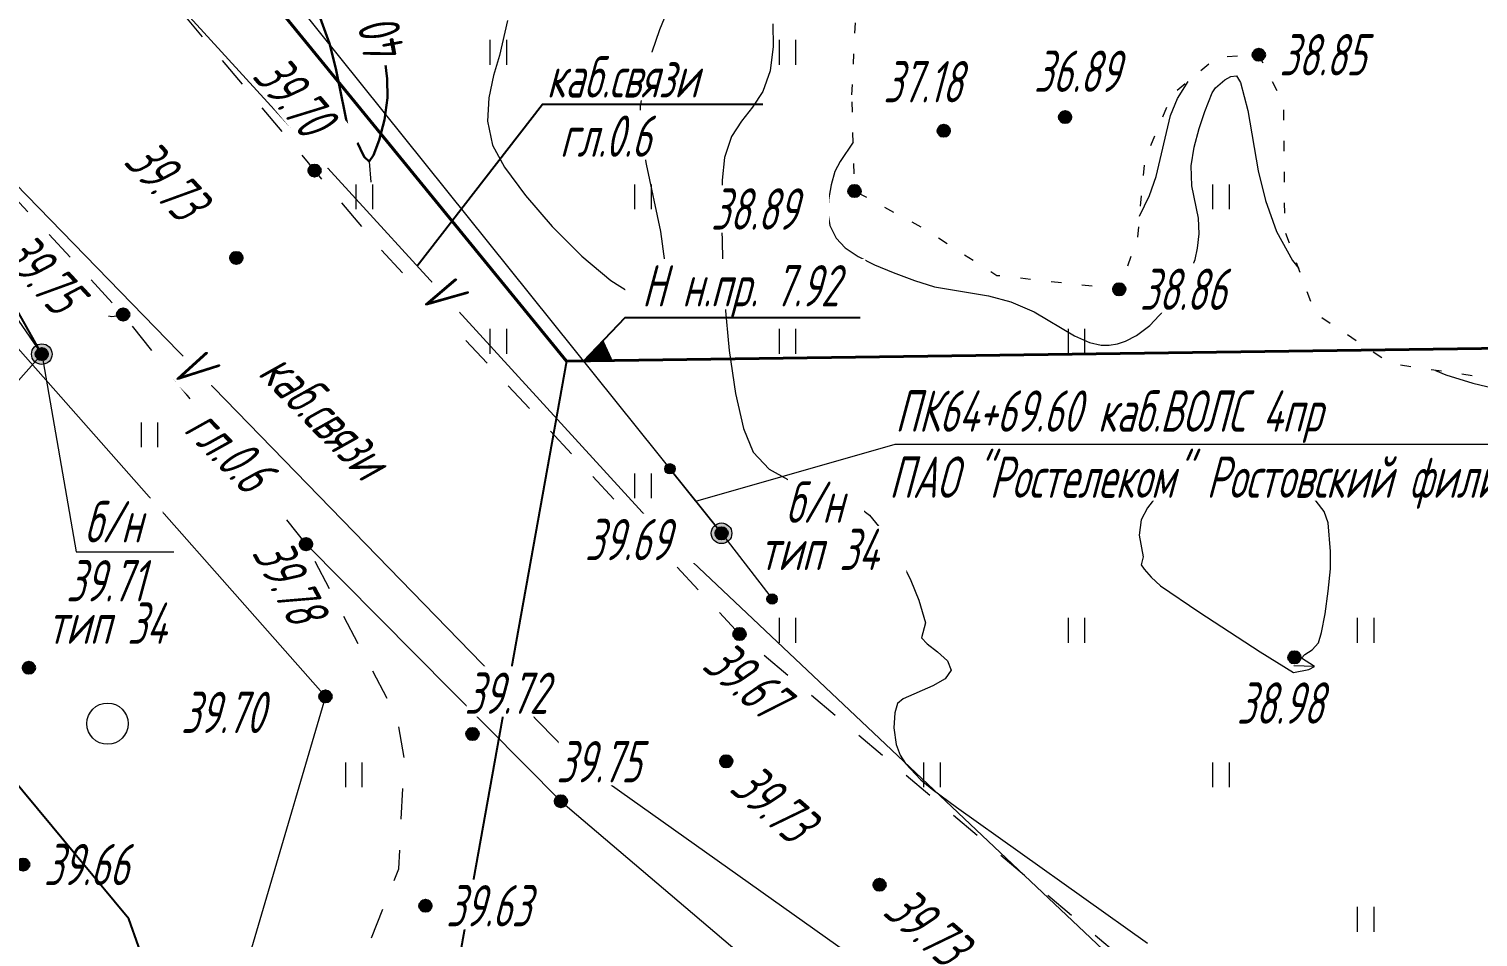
# Model space of a CAD drawing. Extents: x 2208637 to 2213412, y 575334 to 577367.
# Drawn here: x 2211047.13 to 2211082.22, y 576460.37 to 576482.36 of the extents above; entities that cross this region are included whole.
import ezdxf
from ezdxf.enums import TextEntityAlignment as Align

# ---------------------------------------------------------------- set-up
doc = ezdxf.new("R2010")
doc.units = 0
doc.header["$LTSCALE"] = 0.5
for name, pattern in [('2000_366_2', [1.5, 0.5, -1]), ('500_189_3_2', [3, 1.5, -1.5]), ('500_329_3', [6, 5, -1])]:
    doc.linetypes.add(name, pattern=pattern)
doc.layers.get('0').update_dxf_attribs({"lineweight": 25})
for name, color, linetype, lineweight in [('ИИ_ГОРИЗОНТАЛИ_ОСН', 32, 'Continuous', 15), ('ИИ_ГОРИЗОНТАЛИ_УТОЛЩ', 32, 'Continuous', 30), ('ИИ_ГРАНИЦЫ_ЗЕМЛЕПОЛЬЗОВАТЕЛЕЙ', 7, 'Continuous', 25), ('ИИ_ДОРОГИ_АД', 7, 'Continuous', 25), ('ИИ_КАБЕЛЯ_СВЯЗИ', 212, 'Continuous', 25), ('ИИ_ЛЭП_НН', 7, 'Continuous', 25), ('ИИ_ОГРАДЫ', 7, 'Continuous', 25), ('ИИ_ОТМЕТКИ', 7, 'Continuous', 25), ('ИИ_ТРАССЫ_КЛС', 5, 'Continuous', 40), ('ИИ_УГОДЬЯ', 7, 'Continuous', 25)]:
    doc.layers.add(name, color=color, linetype=linetype, lineweight=lineweight)
doc.styles.add('BM431', font='', dxfattribs={"height": 1})
doc.styles.add('D431', font='', dxfattribs={"height": 1})
doc.styles.add('GOST 2.304', font='cs_gost2304.shx', dxfattribs={"width": 0.8, "oblique": 15})
doc.styles.get('BM431').set_extended_font_data('bm431', italic=True)
doc.styles.get('D431').set_extended_font_data('D431', italic=True)
doc.linetypes.add('2000_475_1', pattern='A,3,[1,Topography.shx,S=0.5,R=90,X=0,Y=0],0', length=3)
doc.linetypes.add('2000_485_1', pattern='A,34.5,[1,Topography.shx,S=1.5,R=120,X=0.5,Y=-0.87],-0.01,[1,Topography.shx,S=1.5,R=0,X=-0.25,Y=0.43],0,[3,Topography.shx,S=1,R=0,X=0.5,Y=0],-0.01,[1,Topography.shx,S=1.5,R=60,X=0.5,Y=-0.87],-1,34.5', length=70.02)
doc.linetypes.add('500_132_1', pattern='A,4,[3,Topography.shx,S=2.5,R=0,X=0,Y=0],4,-2', length=10)
doc.linetypes.add('500_187', pattern='A,0,[3,Topography.shx,S=0.5,R=0,X=0,Y=0],-0.5', length=0.5)

# ---------------------------------------------------------------- blocks, each defined once
blk = doc.blocks.new('Лист 024_УС_ПК2+00-ПК8+57.26|Для согласований 3 лист|Ситуация лист3|2000_115_5')
at = {"color": 0, "linetype": 'Continuous', "lineweight": -2}
for points in [[(0, 0), (4, 0)], [(3.25, 0.5), (4, 0), (3.25, -0.5)]]:
    blk.add_lwpolyline(points, dxfattribs=at)
blk = doc.blocks.new('500_329_6')
at = {"color": 0, "linetype": 'Continuous', "lineweight": -2}
blk.add_lwpolyline([(0, 0), (1, 0)], dxfattribs=at)
blk = doc.blocks.new('*U62')
at = {"linetype": 'Continuous', "lineweight": -2}
h = blk.add_hatch(color=0, dxfattribs=at)
h.dxf.hatch_style = 1
edge = h.paths.add_edge_path()
edge.add_arc((4, 0), 0.25, 0, 360)
at = {"color": 0, "linetype": 'Continuous', "lineweight": -2}
blk.add_lwpolyline([(0, 0), (4, 0)], dxfattribs=at)
blk.add_circle((4, 0), 0.25, dxfattribs=at)
blk = doc.blocks.new('*U79')
at = {"linetype": 'Continuous', "lineweight": -2}
h = blk.add_hatch(color=0, dxfattribs=at)
h.dxf.hatch_style = 1
edge = h.paths.add_edge_path()
edge.add_arc((4.013, 0.029), 0.25, 0, 360)
at = {"color": 0, "linetype": 'Continuous', "lineweight": -2}
blk.add_lwpolyline([(0, 0), (4.013, 0.029)], dxfattribs=at)
blk.add_circle((4.013, 0.029), 0.25, dxfattribs=at)
blk = doc.blocks.new('500_401')
at = {"color": 0, "linetype": 'Continuous', "lineweight": -2}
for points in [[(-0.4, 0), (-0.4, 1.2)], [(0.4, 0), (0.4, 1.2)]]:
    blk.add_lwpolyline(points, dxfattribs=at)
blk = doc.blocks.new('500_368')
at = {"color": 0, "linetype": 'Continuous', "lineweight": -2}
blk.add_circle((0, 0), 1, dxfattribs=at)
blk = doc.blocks.new('500_330_1')
at = {"linetype": 'Continuous', "lineweight": -2}
h = blk.add_hatch(color=0, dxfattribs=at)
h.dxf.hatch_style = 1
edge = h.paths.add_edge_path()
edge.add_arc((0, 0), 0.3, 0, 360)
at = {"color": 0, "linetype": 'Continuous', "lineweight": -2}
blk.add_circle((0, 0), 0.3, dxfattribs=at)
at = {"color": 0, "linetype": 'Continuous', "lineweight": -2, "style": 'GOST 2.304', "flags": 1}
for tag, p in [('Номер', (-1, -1)), ('Номер_рабочей_станции', (-1, -3.5))]:
    blk.add_attdef(tag, text='', height=2, dxfattribs=at).set_placement(p, align=Align.RIGHT)
at = {"color": 0, "linetype": 'Continuous', "lineweight": -2, "style": 'GOST 2.304'}
blk.add_attdef('Высота', (1, -1), '', height=2, dxfattribs=at)
at = {"color": 0, "linetype": 'Continuous', "lineweight": -2, "style": 'GOST 2.304', "flags": 1}
blk.add_attdef('Код', (0, -3.5), '', height=2, dxfattribs=at)
blk = doc.blocks.new('*U57')
at = {"linetype": 'Continuous', "lineweight": -2, "true_color": 0xffffff}
h = blk.add_hatch(color=7, dxfattribs=at)
h.dxf.hatch_style = 1
edge = h.paths.add_edge_path()
edge.add_arc((0, 0), 0.5, 0, 360)
at = {"linetype": 'Continuous', "lineweight": -2}
h = blk.add_hatch(color=0, dxfattribs=at)
edge = h.paths.add_edge_path()
edge.add_arc((0, 0), 0.1, 0, 360)
at = {"color": 0, "linetype": 'Continuous', "lineweight": -2}
for radius in [0.5, 0.1]:
    blk.add_circle((0, 0), radius, dxfattribs=at)
for tag, p, style in [('Номер', (0, -3), 'D431'), ('Тип', (0, -5.5), 'D431'), ('Высота', (0, -8), 'D431'), ('Пояснительная_надпись', (0, -10.5), 'BM431')]:
    blk.add_attdef(tag, p, '', height=2, dxfattribs=dict(at, style=style))
blk = doc.blocks.new('PA04D7B2B89F342E48D71E0D4E6DE8A')
at = {"color": 0, "linetype": '2000_485_1', "lineweight": -2, "flags": 128}
blk.add_lwpolyline([(2211013.35, 576503.65), (2211005.97, 576475.61), (2211005.27, 576450.71), (2211037.64, 576444.3), (2211043.46, 576442.17), (2211050.25, 576458.83), (2211049.55, 576460.81), (2211037.73, 576475.04), (2211020.46, 576505.48)], close=True, dxfattribs=at)
at = {"color": 0, "lineweight": -2, "flags": 1}
for tag in ['Адрес (местоположение) участка', 'Дата постановки на учет', 'Тип объекта', 'Статус записи о ЗУ по справочнику', 'Кадастровый номер, обозначение, учетный номер объекта', 'Кадастровый номер квартала', 'Вид разрешенного использования по классификатору', 'Площадь, кв.м', 'Категория земель', 'Вид использования по документу', 'Кадастровая стоимость']:
    blk.add_attdef(tag, (0, 0), '', height=0.2, dxfattribs=at)
blk = doc.blocks.new('*U64')
at = {"color": 0, "linetype": 'Continuous', "lineweight": -2, "style": 'BM431'}
for tag, p in [('Характеристика', (3, 1.5)), ('Глубина', (3, -3.5))]:
    blk.add_attdef(tag, p, '', height=2, dxfattribs=at)
at = {"color": 7, "linetype": 'Continuous', "lineweight": -2, "true_color": 0xffffff}
blk.add_wipeout([(0, 1.1), (0, -1.1), (1.6, -1.1), (1.6, 1.1)], dxfattribs=at)
at = {"color": 0, "linetype": 'Continuous', "lineweight": -2, "style": 'BM431'}
blk.add_attdef('Индекс_назначения', text='', height=2, dxfattribs=at).set_placement((0, 0), align=Align.MIDDLE_LEFT)
blk = doc.blocks.new('*U65')
at = {"color": 7, "true_color": 0xffffff}
blk.add_wipeout([(-1.24, 1.1), (1.34, 1.1), (1.34, -1.1), (-1.24, -1.1)], dxfattribs=at)
at = {"color": 0, "linetype": 'Continuous', "lineweight": -2, "style": 'GOST 2.304', "oblique": 15, "width": 0.8}
blk.add_attdef('Высота', text='', height=2, dxfattribs=at).set_placement((0, 0), align=Align.MIDDLE_CENTER)
blk = doc.blocks.new('*U71')
at = {"color": 0, "linetype": 'Continuous', "lineweight": -2}
blk.add_lwpolyline([(0, 0, 0, 1, 0), (0, 1.3, 0, 0, 0)], format="xyseb", dxfattribs=at)
at = {"color": 0, "linetype": 'Continuous', "lineweight": -2, "style": 'D431'}
for tag, p in [('Высотная_отметка_по_верху', (7, 3.7)), ('Высотная_отметка_у_основания_стенки', (7, 0.3))]:
    blk.add_attdef(tag, text='', height=2, dxfattribs=at).set_placement(p, align=Align.CENTER)

msp = doc.modelspace()

# ---------------------------------------------------------------- linework, layer by layer
at = {"layer": 'ИИ_ГОРИЗОНТАЛИ_ОСН', "color": 32, "linetype": '500_329_3', "lineweight": 20, "elevation": 39.75, "flags": 128}
msp.add_lwpolyline([(2211049.41, 576475.45), (2211049.323, 576475.416), (2211049.13, 576475.395), (2211048.804, 576475.468), (2211048.317, 576475.72), (2211047.668, 576476.192), (2211046.453, 576477.19), (2211046.002, 576477.469), (2211045.51, 576477.599), (2211044.694, 576477.674), (2211044.226, 576477.837), (2211043.801, 576478.113), (2211043.272, 576478.542), (2211042.71, 576479.044), (2211041.522, 576480.184), (2211041.305, 576480.408), (2211040.969, 576480.799), (2211040.661, 576481.114), (2211040.54, 576481.314), (2211040.501, 576481.573), (2211040.452, 576482.681), (2211040.374, 576483.406), (2211040.215, 576484.162), (2211039.942, 576484.888), (2211039.502, 576485.546), (2211038.934, 576486.132), (2211038.339, 576486.638), (2211037.821, 576487.055), (2211037.529, 576487.317), (2211037.417, 576487.469), (2211037.405, 576487.547), (2211037.45, 576487.604), (2211037.548, 576487.615), (2211037.777, 576487.555), (2211038.192, 576487.363), (2211038.8, 576487.016), (2211040.022, 576486.234), (2211040.011, 576486.415)], dxfattribs=at)
at = {"layer": 'ИИ_ГОРИЗОНТАЛИ_ОСН', "flags": 128}
for points, elevation in [([(2211058.717, 576482.567), (2211058.52, 576481.726), (2211058.381, 576481.24), (2211058.263, 576480.701), (2211058.232, 576480.13), (2211058.353, 576479.547), (2211058.643, 576479.019), (2211059.152, 576478.329), (2211059.801, 576477.577), (2211060.515, 576476.859), (2211061.216, 576476.272), (2211061.717, 576475.962), (2211062.031, 576475.855), (2211062.203, 576475.856), (2211062.275, 576475.88), (2211062.338, 576475.919), (2211062.435, 576476.032), (2211062.517, 576476.282), (2211062.529, 576476.74), (2211062.43, 576477.458), (2211062.083, 576479.093), (2211061.955, 576479.858), (2211061.938, 576480.486), (2211062.053, 576481.189), (2211062.217, 576481.808), (2211062.406, 576482.35), (2211062.767, 576483.239)], 39.5), ([(2211065.143, 576482.489), (2211065.151, 576481.939), (2211065.077, 576481.355), (2211064.9, 576480.85), (2211064.652, 576480.472), (2211064.382, 576480.135), (2211064.138, 576479.757), (2211063.968, 576479.253), (2211063.914, 576478.705), (2211063.897, 576477.867), (2211063.92, 576476.836), (2211063.983, 576475.707), (2211064.088, 576474.575), (2211064.236, 576473.536), (2211064.428, 576472.685), (2211064.665, 576472.119), (2211065.053, 576471.704), (2211065.508, 576471.456), (2211066.514, 576471.152), (2211067.014, 576470.942), (2211067.479, 576470.592), (2211067.883, 576470.099), (2211068.218, 576469.553), (2211068.482, 576469.009), (2211068.675, 576468.527), (2211068.841, 576467.979), (2211068.745, 576467.616), (2211068.878, 576467.475), (2211069.133, 576467.283), (2211069.373, 576467.062), (2211069.463, 576466.834), (2211069.314, 576466.627), (2211069.013, 576466.453), (2211068.297, 576466.142), (2211068.161, 576466.027), (2211068.094, 576465.801), (2211068.07, 576465.441), (2211068.132, 576465.034), (2211068.229, 576464.776), (2211068.352, 576464.577), (2211068.722, 576464.177), (2211069.004, 576463.95), (2211069.586, 576463.521), (2211074.217, 576460.221)], 39.5), ([(2211067.087, 576479.625), (2211066.774, 576479.158), (2211066.646, 576478.913), (2211066.552, 576478.587), (2211066.489, 576478.225), (2211066.471, 576477.906), (2211066.525, 576477.606), (2211066.677, 576477.3), (2211066.897, 576477.063), (2211067.209, 576476.851), (2211067.602, 576476.656), (2211068.06, 576476.466), (2211068.571, 576476.273), (2211069.058, 576476.123), (2211070.363, 576475.902), (2211070.909, 576475.757), (2211071.474, 576475.513), (2211072.444, 576474.933), (2211072.812, 576474.77), (2211073.095, 576474.71), (2211073.29, 576474.708), (2211073.49, 576474.741), (2211073.681, 576474.802), (2211073.949, 576474.939), (2211074.268, 576475.184), (2211074.608, 576475.546), (2211074.881, 576475.914), (2211075.262, 576476.522), (2211075.367, 576476.78), (2211075.428, 576477.055), (2211075.469, 576477.402), (2211075.453, 576477.783), (2211075.288, 576478.565), (2211075.276, 576479.052), (2211075.346, 576479.504), (2211075.465, 576479.958), (2211075.6, 576480.363), (2211075.784, 576480.819), (2211075.865, 576480.941), (2211076.088, 576481.13), (2211076.232, 576481.216), (2211076.368, 576481.227), (2211076.467, 576481.071), (2211076.647, 576480.393), (2211076.891, 576478.933), (2211077.07, 576478.207), (2211077.338, 576477.46), (2211077.722, 576476.755), (2211077.876, 576476.565)], 39), ([(2211074.017, 576477.83), (2211074.264, 576478.331), (2211074.428, 576478.792), (2211074.774, 576480.268), (2211074.94, 576480.68), (2211075.2, 576481.096)], 38.5), ([(2211081.19, 576474.097), (2211081.438, 576473.986), (2211082.091, 576473.785), (2211082.431, 576473.702), (2211083.137, 576473.587), (2211084.023, 576473.48), (2211085.221, 576473.361), (2211087.838, 576473.154), (2211088.219, 576473.062), (2211089.572, 576472.912), (2211091.21, 576472.649), (2211091.84, 576472.564), (2211092.27, 576472.531), (2211092.517, 576472.535), (2211092.679, 576472.572), (2211092.818, 576472.672), (2211092.911, 576472.803), (2211093.092, 576473.274), (2211093.267, 576473.511), (2211093.477, 576473.638)], 39)]:
    msp.add_lwpolyline(points, dxfattribs=dict(at, elevation=elevation))
at = {"layer": 'ИИ_ГОРИЗОНТАЛИ_ОСН', "elevation": 39, "flags": 128}
msp.add_lwpolyline([(2211074.108, 576469.581), (2211074.058, 576469.389), (2211074.132, 576469.281), (2211074.304, 576469.089), (2211074.527, 576468.878), (2211075.456, 576468.248), (2211076.946, 576467.282), (2211077.751, 576466.777), (2211078.119, 576466.848), (2211078.262, 576466.926), (2211077.946, 576467.123), (2211078.025, 576467.218), (2211078.201, 576467.33), (2211078.356, 576467.496), (2211078.432, 576467.751), (2211078.517, 576468.204), (2211078.593, 576468.75), (2211078.643, 576469.286), (2211078.647, 576469.709), (2211078.59, 576470.4), (2211078.496, 576470.675), (2211078.299, 576470.932), (2211078.02, 576471.11), (2211077.702, 576471.182), (2211077.332, 576471.215), (2211076.899, 576471.278), (2211076.46, 576471.407), (2211076.06, 576471.546), (2211075.662, 576471.627), (2211075.232, 576471.578), (2211074.809, 576471.378), (2211074.467, 576471.088), (2211074.213, 576470.768), (2211074.059, 576470.48), (2211074.013, 576470.109)], close=True, dxfattribs=at)
at = {"layer": 'ИИ_ГОРИЗОНТАЛИ_УТОЛЩ', "elevation": 40, "flags": 128}
msp.add_lwpolyline([(2211054.184, 576482.637), (2211054.407, 576482.014), (2211054.558, 576481.41), (2211054.889, 576479.778), (2211055.063, 576479.657), (2211055.244, 576479.269), (2211055.365, 576479.155), (2211055.476, 576479.305), (2211055.613, 576479.671), (2211055.736, 576480.164), (2211055.81, 576480.696), (2211055.802, 576481.161), (2211055.735, 576481.696), (2211055.44, 576483.299)], dxfattribs=at)
at = {"layer": 'ИИ_ДОРОГИ_АД', "color": 7, "linetype": '500_189_3_2', "lineweight": 20, "flags": 128}
for points in [[(2211053.838, 576469.887), (2211049.41, 576475.45), (2211044.337, 576480.917), (2211040.784, 576485.251), (2211039.13, 576487.74), (2211034.017, 576495.51), (2211026.364, 576506.928), (2211017.264, 576518.671), (2211011.512, 576525.034), (2211008.093, 576528.292), (2211005.079, 576531.163), (2211001.06, 576534.09), (2210998.174, 576536.094), (2210994.9, 576537.6), (2210993.809, 576538.14), (2210991.121, 576539.4), (2210981.804, 576543.045), (2210980.081, 576543.543), (2210973.832, 576545.348), (2210966.426, 576547.655), (2210965.459, 576547.956), (2210959.571, 576549.858)], [(2211011.537, 576531.786), (2211011.609, 576531.723), (2211014.297, 576529.374), (2211021.462, 576521.484), (2211027.841, 576514.333), (2211031.104, 576509.84), (2211037.754, 576500.681), (2211039.166, 576498.795), (2211042.274, 576494.644), (2211045.979, 576488.976), (2211047.253, 576487.027), (2211054.045, 576478.936), (2211055.603, 576477.078), (2211064.335, 576467.711), (2211074.19, 576459.369), (2211078.262, 576456.089), (2211081.616, 576453.388), (2211089.915, 576446.134), (2211095.67, 576440.25), (2211097.851, 576438.207), (2211100.795, 576435.138), (2211102.939, 576432.903)], [(2211039.298, 576419.956), (2211041.631, 576425.887), (2211043.177, 576429.817), (2211046.41, 576438.393), (2211052.01, 576451.59), (2211054.357, 576457.64), (2211056.084, 576462.021), (2211056.22, 576464.69), (2211056.05, 576465.67), (2211053.838, 576469.887)]]:
    msp.add_lwpolyline(points, dxfattribs=at)
at = {"layer": 'ИИ_ДОРОГИ_АД', "color": 7, "linetype": '500_187', "lineweight": 20, "flags": 128}
msp.add_lwpolyline([(2211053.838, 576469.887), (2211060.01, 576463.66), (2211074.282, 576451.524)], dxfattribs=at)
at = {"layer": 'ИИ_КАБЕЛЯ_СВЯЗИ', "linetype": '500_132_1', "lineweight": 20, "flags": 128}
for points, elevation in [([(2211122.522, 576400.363), (2211118.072, 576407.323), (2211104.673, 576429.893), (2211090.113, 576443.534), (2211060.374, 576464.655), (2211045.654, 576479.785), (2211029.635, 576505.835), (2211018.566, 576521.776), (2211012.266, 576534.276), (2211011.455, 576538.519), (2211005.857, 576567.016), (2210995.538, 576592.636), (2210994.338, 576612.677), (2211006.398, 576609.606), (2211012.198, 576606.716)], -0.758), ([(2211125.812, 576402.713), (2211105.833, 576430.983), (2211091.9, 576444.591), (2211073.714, 576459.524), (2211062.324, 576470.285), (2211049.564, 576484.255), (2211020.496, 576522.676), (2211012.186, 576534.466), (2211008.356, 576543.026), (2211002.78, 576566.844), (2210997.807, 576584.706), (2210995.318, 576591.766), (2211003.898, 576599.476), (2211009.398, 576605.256), (2211011.388, 576605.076)], -0.759)]:
    msp.add_lwpolyline(points, dxfattribs=dict(at, elevation=elevation))
at = {"layer": 'ИИ_КАБЕЛЯ_СВЯЗИ', "color": 7, "lineweight": 20, "elevation": 39.8, "flags": 128}
msp.add_lwpolyline([(2211038.76, 576501.48), (2211063.9, 576470.15)], dxfattribs=at)
at = {"layer": 'ИИ_КАБЕЛЯ_СВЯЗИ', "elevation": -0.759, "flags": 128}
msp.add_lwpolyline([(2211056.53, 576476.629), (2211059.561, 576480.541), (2211064.9, 576480.541)], dxfattribs=at)
at = {"layer": 'ИИ_КАБЕЛЯ_СВЯЗИ', "color": 7, "lineweight": 20, "flags": 128}
msp.add_lwpolyline([(2211063.276, 576470.931), (2211068.103, 576472.313), (2211088.572, 576472.313)], dxfattribs=at)
at = {"layer": 'ИИ_ЛЭП_НН', "flags": 128}
msp.add_lwpolyline([(2211047.44, 576474.49), (2211016.32, 576529.98)], dxfattribs=at)
at = {"layer": 'ИИ_ЛЭП_НН', "elevation": 39.69, "flags": 128}
msp.add_lwpolyline([(2211060.556, 576474.323), (2211061.565, 576475.373), (2211067.26, 576475.373)], dxfattribs=at)
at = {"layer": 'ИИ_ЛЭП_НН', "lineweight": 20, "flags": 128}
msp.add_lwpolyline([(2211047.44, 576474.49), (2211048.269, 576469.703), (2211050.634, 576469.703)], dxfattribs=at)
at = {"layer": 'ИИ_ОГРАДЫ', "linetype": '2000_475_1', "lineweight": 20, "flags": 128}
msp.add_lwpolyline([(2211041.726, 576480.439), (2211054.31, 576466.2), (2211049.782, 576450.798)], dxfattribs=at)
at = {"layer": 'ИИ_ТРАССЫ_КЛС', "flags": 128}
msp.add_lwpolyline([(2211107.637, 576584.55), (2211101.85, 576557.86), (2211100.623, 576546.71), (2211099.537, 576533.931), (2211107.237, 576498.814), (2211109.709, 576475.008), (2211060.149, 576474.317), (2211041.011, 576497.758), (2211038.21, 576497.155), (2211029.963, 576508.216), (2211031.248, 576510.646), (2211018.887, 576526.555), (2211015, 576526.061), (2211010.77, 576533.726), (2211009.3, 576537.94), (2211011.906, 576539.84), (2211014.291, 576558.224), (2211012.094, 576566.952), (2211013.11, 576598.234)], dxfattribs=at)
at = {"layer": 'ИИ_ТРАССЫ_КЛС', "lineweight": 25, "flags": 128}
msp.add_lwpolyline([(2211060.149, 576474.317), (2211048.614, 576410.066), (2211038.503, 576410.066)], dxfattribs=at)
at = {"layer": 'ИИ_УГОДЬЯ', "linetype": '2000_366_2', "lineweight": 20, "flags": 128}
msp.add_lwpolyline([(2211067.056, 576480.767), (2211067.18, 576483.34), (2211068.55, 576486.73), (2211070.049, 576487.549), (2211072.787, 576489.227), (2211075.23, 576489), (2211077.715, 576489.373), (2211080.66, 576489.81), (2211081.555, 576490.843), (2211083.636, 576492.229), (2211086.057, 576492.172), (2211087.82, 576491.21), (2211089.465, 576489.968), (2211090.76, 576489.48), (2211093.637, 576487.707), (2211095.18, 576486.617), (2211096.42, 576484.2), (2211097.07, 576482.443), (2211095.793, 576480.292), (2211095.829, 576478.724), (2211096.26, 576476.58), (2211095.355, 576474.53), (2211094.332, 576473.473), (2211090.83, 576474.15), (2211086.529, 576473.941), (2211082.73, 576473.87), (2211080.102, 576474.257), (2211078.271, 576475.478), (2211077.541, 576477.484), (2211077.517, 576480.542), (2211076.91, 576481.74), (2211075.899, 576481.678), (2211074.803, 576480.766), (2211074.146, 576479.198), (2211073.964, 576477.265), (2211073.53, 576476.06), (2211070.569, 576476.39), (2211068.744, 576477.557), (2211067.12, 576478.44)], close=True, dxfattribs=at)

# ---------------------------------------------------------------- block references
at = {"layer": 'ИИ_ГОРИЗОНТАЛИ_ОСН'}
for p, xscale, yscale, zscale, rotation in [((2211055.365, 576479.155, 40), 0.4999999999999998, 0.4999999999999998, 0.4999999999999998, 274.9616145174432), ((2211074.809, 576471.378, 39), 0.5, 0.5, 0.5, 302.835330072258), ((2211078.262, 576466.926, 39), 0.5, 0.5, 0.5, 178.3756595792219)]:
    msp.add_blockref('500_329_6', p, dxfattribs=dict(at, xscale=xscale, yscale=yscale, zscale=zscale, rotation=rotation))
at = {"layer": 'ИИ_КАБЕЛЯ_СВЯЗИ', "color": 7, "lineweight": 20}
for name, xscale, yscale, zscale, rotation in [('*U62', 0.4999999999999998, 0.4999999999999998, 0.4999999999999998, 128.6395142064096), ('*U79', 0.5, 0.5, 0.5, 307.1402531078029)]:
    msp.add_blockref(name, (2211063.9, 576470.15, 39.69), dxfattribs=dict(at, xscale=xscale, yscale=yscale, zscale=zscale, rotation=rotation))
at = {"layer": 'ИИ_ЛЭП_НН', "lineweight": 20, "ltscale": 0.5, "xscale": 0.5, "yscale": 0.5, "zscale": 0.5}
for rotation in [124.6666055621802, 228.4222724823341]:
    msp.add_blockref('Лист 024_УС_ПК2+00-ПК8+57.26|Для согласований 3 лист|Ситуация лист3|2000_115_5', (2211047.44, 576474.49), dxfattribs=dict(at, rotation=rotation))
at = {"layer": 'ИИ_ЛЭП_НН', "xscale": 0.5, "yscale": 0.5, "zscale": 0.5, "rotation": 294.6590598809676}
msp.add_blockref('*U71', (2211060.556, 576474.323, 39.69), dxfattribs=at)
at = {"layer": 'ИИ_ОТМЕТКИ'}
ref = msp.add_blockref('500_330_1', (2211047.127, 576466.894, 39.574), dxfattribs=dict(at, xscale=0.5, yscale=0.5, zscale=0.5, rotation=61.67565581503666))
ref.add_attrib('Высота', '39.57', (2211045.4, 576464.308), dxfattribs={"layer": '0', "color": 0, "linetype": 'Continuous', "lineweight": -2, "height": 1, "rotation": 61.6757, "style": 'GOST 2.304', "oblique": 15, "width": 0.8})
at = {"layer": 'ИИ_УГОДЬЯ', "lineweight": 20, "xscale": 0.5, "yscale": 0.5, "zscale": 0.5}
for name, p in [('500_401', (2211058.5, 576481.5)), ('500_401', (2211065.5, 576481.5)), ('500_401', (2211055.254, 576478)), ('500_401', (2211062, 576478)), ('500_401', (2211076, 576478)), ('500_401', (2211058.5, 576474.5)), ('500_401', (2211065.5, 576474.5)), ('500_401', (2211072.5, 576474.5)), ('500_401', (2211050.051, 576472.236)), ('500_401', (2211062, 576471)), ('500_401', (2211065.5, 576467.5)), ('500_401', (2211072.5, 576467.5)), ('500_401', (2211079.5, 576467.5)), ('500_368', (2211049.032, 576465.54)), ('500_401', (2211055, 576464)), ('500_401', (2211069, 576464)), ('500_401', (2211076, 576464)), ('500_401', (2211079.5, 576460.5))]:
    msp.add_blockref(name, p, dxfattribs=at)

# ---------------------------------------------------------------- next in the draw order: wipeouts: each hides what was drawn before it
at = {"lineweight": 0}
for points, layer in [([(2211056.327, 576481.63), (2211056.117, 576482.771), (2211054.996, 576482.565), (2211055.206, 576481.424)], 'ИИ_ГОРИЗОНТАЛИ_УТОЛЩ'), ([(2211059.715, 576480.634), (2211064.743, 576480.634), (2211064.743, 576481.8), (2211059.715, 576481.8)], 'ИИ_КАБЕЛЯ_СВЯЗИ'), ([(2211060.058, 576479.199), (2211062.962, 576479.199), (2211062.962, 576480.397), (2211060.058, 576480.397)], 'ИИ_КАБЕЛЯ_СВЯЗИ'), ([(2211056.687, 576475.612), (2211057.132, 576475.124), (2211057.973, 576475.893), (2211057.528, 576476.381)], 'ИИ_КАБЕЛЯ_СВЯЗИ'), ([(2211050.674, 576473.808), (2211051.134, 576473.335), (2211051.951, 576474.13), (2211051.491, 576474.603)], 'ИИ_КАБЕЛЯ_СВЯЗИ'), ([(2211052.637, 576473.915), (2211056.143, 576470.312), (2211056.978, 576471.125), (2211053.472, 576474.728)], 'ИИ_КАБЕЛЯ_СВЯЗИ'), ([(2211068.155, 576472.541), (2211081.316, 576472.541), (2211081.316, 576473.739), (2211068.155, 576473.739)], 'ИИ_КАБЕЛЯ_СВЯЗИ'), ([(2211068.007, 576470.939), (2211088.335, 576470.939), (2211088.335, 576472.105), (2211068.007, 576472.105)], 'ИИ_КАБЕЛЯ_СВЯЗИ'), ([(2211061.57, 576475.576), (2211067.382, 576475.576), (2211067.382, 576476.794), (2211061.57, 576476.794)], 'ИИ_ЛЭП_НН'), ([(2211065.509, 576470.335), (2211067.35, 576470.335), (2211067.35, 576471.475), (2211065.509, 576471.475)], 'ИИ_ЛЭП_НН'), ([(2211048.527, 576469.861), (2211050.367, 576469.861), (2211050.367, 576471.001), (2211048.527, 576471.001)], 'ИИ_ЛЭП_НН'), ([(2211077.46, 576481.17), (2211080.268, 576481.17), (2211080.268, 576482.31), (2211077.46, 576482.31)], 'ИИ_ОТМЕТКИ'), ([(2211071.515, 576480.77), (2211074.323, 576480.77), (2211074.323, 576481.968), (2211071.515, 576481.968)], 'ИИ_ОТМЕТКИ'), ([(2211067.869, 576480.517), (2211070.517, 576480.517), (2211070.517, 576481.657), (2211067.869, 576481.657)], 'ИИ_ОТМЕТКИ'), ([(2211049.377, 576479.041), (2211051.3, 576476.968), (2211052.136, 576477.743), (2211050.213, 576479.816)], 'ИИ_ОТМЕТКИ'), ([(2211063.692, 576477.434), (2211066.5, 576477.434), (2211066.5, 576478.574), (2211063.692, 576478.574)], 'ИИ_ОТМЕТКИ'), ([(2211046.37, 576476.788), (2211048.293, 576474.714), (2211049.129, 576475.49), (2211047.205, 576477.563)], 'ИИ_ОТМЕТКИ'), ([(2211074.08, 576475.49), (2211076.808, 576475.49), (2211076.808, 576476.688), (2211074.08, 576476.688)], 'ИИ_ОТМЕТКИ'), ([(2211060.642, 576469.428), (2211063.45, 576469.428), (2211063.45, 576470.626), (2211060.642, 576470.626)], 'ИИ_ОТМЕТКИ'), ([(2211052.477, 576469.6), (2211053.791, 576467.095), (2211054.801, 576467.625), (2211053.487, 576470.129)], 'ИИ_ОТМЕТКИ'), ([(2211048.08, 576468.431), (2211050.748, 576468.431), (2211050.748, 576469.571), (2211048.08, 576469.571)], 'ИИ_ОТМЕТКИ'), ([(2211063.387, 576466.803), (2211065.546, 576464.976), (2211066.32, 576465.89), (2211064.161, 576467.717)], 'ИИ_ОТМЕТКИ'), ([(2211057.728, 576465.708), (2211060.579, 576465.708), (2211060.579, 576466.925), (2211057.728, 576466.925)], 'ИИ_ОТМЕТКИ'), ([(2211050.861, 576465.243), (2211053.689, 576465.243), (2211053.689, 576466.383), (2211050.861, 576466.383)], 'ИИ_ОТМЕТКИ'), ([(2211076.427, 576465.469), (2211079.235, 576465.469), (2211079.235, 576466.609), (2211076.427, 576466.609)], 'ИИ_ОТМЕТКИ'), ([(2211059.952, 576464.049), (2211062.78, 576464.049), (2211062.78, 576465.189), (2211059.952, 576465.189)], 'ИИ_ОТМЕТКИ'), ([(2211064.051, 576463.837), (2211066.176, 576461.97), (2211066.928, 576462.827), (2211064.803, 576464.693)], 'ИИ_ОТМЕТКИ'), ([(2211047.54, 576461.558), (2211050.268, 576461.558), (2211050.268, 576462.756), (2211047.54, 576462.756)], 'ИИ_ОТМЕТКИ'), ([(2211057.28, 576460.56), (2211060.088, 576460.56), (2211060.088, 576461.758), (2211057.28, 576461.758)], 'ИИ_ОТМЕТКИ'), ([(2211067.764, 576460.847), (2211069.889, 576458.98), (2211070.641, 576459.837), (2211068.517, 576461.703)], 'ИИ_ОТМЕТКИ')]:
    msp.add_wipeout(points, dxfattribs=at).dxf.layer = layer

# ---------------------------------------------------------------- next in the draw order: block references
at = {"layer": 'ИИ_КАБЕЛЯ_СВЯЗИ'}
ref = msp.add_blockref('*U64', (2211056.893, 576476.231, -0.759), dxfattribs=dict(at, xscale=0.5, yscale=0.5, zscale=0.5, rotation=312.4064522921195))
ref.add_attrib('Индекс_назначения', 'V', dxfattribs={"layer": '0', "color": 0, "linetype": 'Continuous', "lineweight": -2, "height": 1, "rotation": 312.4065, "style": 'GOST 2.304', "oblique": 15, "width": 0.8}).set_placement((2211056.893, 576476.231, -0.759), align=Align.MIDDLE_LEFT)
ref.add_attrib('Характеристика', 'каб.связи', (2211059.665, 576480.704), dxfattribs={"layer": '0', "color": 0, "linetype": 'Continuous', "lineweight": -2, "height": 1, "style": 'GOST 2.304', "oblique": 15, "width": 0.8})
ref.add_attrib('Глубина', 'гл.0.6', (2211059.984, 576479.269), dxfattribs={"layer": '0', "color": 0, "linetype": 'Continuous', "lineweight": -2, "height": 1, "style": 'GOST 2.304', "oblique": 15, "width": 0.8})
at = {"layer": 'ИИ_ОТМЕТКИ'}
ref = msp.add_blockref('500_330_1', (2211076.91, 576481.74, 38.85), dxfattribs=dict(at, xscale=0.5, yscale=0.5, zscale=0.5))
ref.add_attrib('Высота', '38.85', (2211077.41, 576481.24, 38.85), dxfattribs={"layer": '0', "color": 0, "linetype": 'Continuous', "lineweight": -2, "height": 1, "style": 'GOST 2.304', "oblique": 15, "width": 0.8})
ref = msp.add_blockref('500_330_1', (2211072.22, 576480.23, 36.89), dxfattribs=dict(at, xscale=0.5, yscale=0.5, zscale=0.5))
ref.add_attrib('Высота', '36.89', (2211071.465, 576480.84), dxfattribs={"layer": '0', "color": 0, "linetype": 'Continuous', "lineweight": -2, "height": 1, "style": 'GOST 2.304', "oblique": 15, "width": 0.8})
ref = msp.add_blockref('500_330_1', (2211069.28, 576479.9, 37.18), dxfattribs=dict(at, xscale=0.5, yscale=0.5, zscale=0.5))
ref.add_attrib('Высота', '37.18', (2211067.819, 576480.587), dxfattribs={"layer": '0', "color": 0, "linetype": 'Continuous', "lineweight": -2, "height": 1, "style": 'GOST 2.304', "oblique": 15, "width": 0.8})
ref = msp.add_blockref('500_330_1', (2211067.12, 576478.44, 38.89), dxfattribs=dict(at, xscale=0.5, yscale=0.5, zscale=0.5))
ref.add_attrib('Высота', '38.89', (2211063.642, 576477.504), dxfattribs={"layer": '0', "color": 0, "linetype": 'Continuous', "lineweight": -2, "height": 1, "style": 'GOST 2.304', "oblique": 15, "width": 0.8})
ref = msp.add_blockref('500_330_1', (2211049.41, 576475.45, 39.75), dxfattribs=dict(at, xscale=0.5, yscale=0.5, zscale=0.5, rotation=312.8559722192827))
ref.add_attrib('Высота', '39.75', (2211046.387, 576476.872), dxfattribs={"layer": '0', "color": 0, "linetype": 'Continuous', "lineweight": -2, "height": 1, "rotation": 312.856, "style": 'GOST 2.304', "oblique": 15, "width": 0.8})
ref = msp.add_blockref('500_330_1', (2211073.53, 576476.06, 38.86), dxfattribs=dict(at, xscale=0.5, yscale=0.5, zscale=0.5))
ref.add_attrib('Высота', '38.86', (2211074.03, 576475.56, 38.86), dxfattribs={"layer": '0', "color": 0, "linetype": 'Continuous', "lineweight": -2, "height": 1, "style": 'GOST 2.304', "oblique": 15, "width": 0.8})
ref = msp.add_blockref('500_330_1', (2211063.9, 576470.15, 39.69), dxfattribs=dict(at, xscale=0.5, yscale=0.5, zscale=0.5))
ref.add_attrib('Высота', '39.69', (2211060.592, 576469.498, 39.69), dxfattribs={"layer": '0', "color": 0, "linetype": 'Continuous', "lineweight": -2, "height": 1, "style": 'GOST 2.304', "oblique": 15, "width": 0.8})
ref = msp.add_blockref('500_330_1', (2211053.838, 576469.887, 39.777), dxfattribs=dict(at, xscale=0.5, yscale=0.5, zscale=0.5, rotation=297.6804231643047))
ref.add_attrib('Высота', '39.78', (2211052.516, 576469.676), dxfattribs={"layer": '0', "color": 0, "linetype": 'Continuous', "lineweight": -2, "height": 1, "rotation": 297.6804, "style": 'GOST 2.304', "oblique": 15, "width": 0.8})
ref = msp.add_blockref('500_330_1', (2211064.335, 576467.711, 39.667), dxfattribs=dict(at, xscale=0.5, yscale=0.5, zscale=0.5, rotation=319.7510050144505))
ref.add_attrib('Высота', '39.67', (2211063.394, 576466.889), dxfattribs={"layer": '0', "color": 0, "linetype": 'Continuous', "lineweight": -2, "height": 1, "rotation": 319.751, "style": 'GOST 2.304', "oblique": 15, "width": 0.8})
ref = msp.add_blockref('500_330_1', (2211077.772, 576467.146, 38.981), dxfattribs=dict(at, xscale=0.5, yscale=0.5, zscale=0.5))
ref.add_attrib('Высота', '38.98', (2211076.377, 576465.539), dxfattribs={"layer": '0', "color": 0, "linetype": 'Continuous', "lineweight": -2, "height": 1, "style": 'GOST 2.304', "oblique": 15, "width": 0.8})
ref = msp.add_blockref('500_330_1', (2211057.87, 576465.29, 39.72), dxfattribs=dict(at, xscale=0.5, yscale=0.5, zscale=0.5))
ref.add_attrib('Высота', '39.72', (2211057.678, 576465.778), dxfattribs={"layer": '0', "color": 0, "linetype": 'Continuous', "lineweight": -2, "height": 1, "style": 'GOST 2.304', "oblique": 15, "width": 0.8})
ref = msp.add_blockref('500_330_1', (2211054.31, 576466.2, 39.702), dxfattribs=dict(at, xscale=0.5, yscale=0.5, zscale=0.5))
ref.add_attrib('Высота', '39.70', (2211050.811, 576465.313), dxfattribs={"layer": '0', "color": 0, "linetype": 'Continuous', "lineweight": -2, "height": 1, "style": 'GOST 2.304', "oblique": 15, "width": 0.8})
ref = msp.add_blockref('500_330_1', (2211060.01, 576463.66, 39.75), dxfattribs=dict(at, xscale=0.5, yscale=0.5, zscale=0.5))
ref.add_attrib('Высота', '39.75', (2211059.902, 576464.119), dxfattribs={"layer": '0', "color": 0, "linetype": 'Continuous', "lineweight": -2, "height": 1, "style": 'GOST 2.304', "oblique": 15, "width": 0.8})
ref = msp.add_blockref('500_330_1', (2211064.014, 576464.628, 39.733), dxfattribs=dict(at, xscale=0.5, yscale=0.5, zscale=0.5, rotation=318.7069241959152))
ref.add_attrib('Высота', '39.73', (2211064.06, 576463.922, 39.733), dxfattribs={"layer": '0', "color": 0, "linetype": 'Continuous', "lineweight": -2, "height": 1, "rotation": 318.7069, "style": 'GOST 2.304', "oblique": 15, "width": 0.8})
ref = msp.add_blockref('500_330_1', (2211046.99, 576462.128, 39.663), dxfattribs=dict(at, xscale=0.5, yscale=0.5, zscale=0.5))
ref.add_attrib('Высота', '39.66', (2211047.49, 576461.628, -26.442), dxfattribs={"layer": '0', "color": 0, "linetype": 'Continuous', "lineweight": -2, "height": 1, "style": 'GOST 2.304', "oblique": 15, "width": 0.8})
ref = msp.add_blockref('500_330_1', (2211067.727, 576461.638, 39.73), dxfattribs=dict(at, xscale=0.5, yscale=0.5, zscale=0.5, rotation=318.7069241959152))
ref.add_attrib('Высота', '39.73', (2211067.773, 576460.932, 39.73), dxfattribs={"layer": '0', "color": 0, "linetype": 'Continuous', "lineweight": -2, "height": 1, "rotation": 318.7069, "style": 'GOST 2.304', "oblique": 15, "width": 0.8})
ref = msp.add_blockref('500_330_1', (2211056.73, 576461.13, 39.63), dxfattribs=dict(at, xscale=0.5, yscale=0.5, zscale=0.5))
ref.add_attrib('Высота', '39.63', (2211057.23, 576460.63, 39.63), dxfattribs={"layer": '0', "color": 0, "linetype": 'Continuous', "lineweight": -2, "height": 1, "style": 'GOST 2.304', "oblique": 15, "width": 0.8})

# ---------------------------------------------------------------- next in the draw order: texts
at = {"layer": 'ИИ_КАБЕЛЯ_СВЯЗИ', "color": 7, "lineweight": 20, "ltscale": 2, "style": 'GOST 2.304', "oblique": 15, "width": 0.8}
for s, p in [('ПК64+69.60 каб.ВОЛС 4пр', (2211068.105, 576472.611)), ('ПАО "Ростелеком" Ростовский филиал', (2211067.957, 576471.009))]:
    msp.add_text(s, height=1, dxfattribs=at).set_placement(p)

# ---------------------------------------------------------------- next in the draw order: wipeouts: each hides what was drawn before it
at = {"lineweight": 0}
for points, layer in [([(2211050.855, 576472.528), (2211052.88, 576470.446), (2211053.739, 576471.282), (2211051.713, 576473.363)], 'ИИ_КАБЕЛЯ_СВЯЗИ'), ([(2211064.864, 576469.19), (2211068.371, 576469.19), (2211068.371, 576470.33), (2211064.864, 576470.33)], 'ИИ_ЛЭП_НН'), ([(2211047.623, 576467.403), (2211051.13, 576467.403), (2211051.13, 576468.543), (2211047.623, 576468.543)], 'ИИ_ЛЭП_НН'), ([(2211052.488, 576481.123), (2211054.306, 576478.957), (2211055.179, 576479.689), (2211053.361, 576481.856)], 'ИИ_ОТМЕТКИ')]:
    msp.add_wipeout(points, dxfattribs=at).dxf.layer = layer

# ---------------------------------------------------------------- next in the draw order: block references
at = {"layer": 'ИИ_ГОРИЗОНТАЛИ_УТОЛЩ', "color": 32, "lineweight": 20}
ref = msp.add_blockref('*U65', (2211055.661, 576482.098, 40), dxfattribs=dict(at, xscale=0.4999999999999999, yscale=0.4999999999999999, zscale=0.4999999999999999, rotation=100.4383496783384))
ref.add_attrib('Высота', '40', dxfattribs={"layer": '0', "color": 0, "linetype": 'Continuous', "lineweight": -2, "height": 1, "rotation": 100.4383, "style": 'GOST 2.304', "width": 0.8}).set_placement((2211055.661, 576482.098, 40), align=Align.MIDDLE_CENTER)
at = {"layer": 'ИИ_ГРАНИЦЫ_ЗЕМЛЕПОЛЬЗОВАТЕЛЕЙ'}
msp.add_blockref('PA04D7B2B89F342E48D71E0D4E6DE8A', (0, 0), dxfattribs=at)
at = {"layer": 'ИИ_ЛЭП_НН', "lineweight": 20, "ltscale": 0.5}
ref = msp.add_blockref('*U57', (2211047.44, 576474.49), dxfattribs=dict(at, xscale=0.5, yscale=0.5, zscale=0.5))
ref.add_attrib('Номер', 'б/н', (2211048.47, 576469.931), dxfattribs={"layer": '0', "color": 0, "linetype": 'Continuous', "lineweight": -2, "height": 1, "style": 'GOST 2.304', "oblique": 15, "width": 0.8})
ref.add_attrib('Тип', 'тип 34', (2211047.573, 576467.473), dxfattribs={"layer": '0', "color": 0, "linetype": 'Continuous', "lineweight": -2, "height": 1, "style": 'GOST 2.304', "oblique": 15, "width": 0.8})
ref = msp.add_blockref('*U57', (2211063.9, 576470.15, 39.69), dxfattribs=dict(at, xscale=0.5, yscale=0.5, zscale=0.5))
ref.add_attrib('Номер', 'б/н', (2211065.452, 576470.405), dxfattribs={"layer": '0', "color": 0, "linetype": 'Continuous', "lineweight": -2, "height": 1, "style": 'GOST 2.304', "oblique": 15, "width": 0.8})
ref.add_attrib('Тип', 'тип 34', (2211064.814, 576469.26, 39.69), dxfattribs={"layer": '0', "color": 0, "linetype": 'Continuous', "lineweight": -2, "height": 1, "style": 'GOST 2.304', "oblique": 15, "width": 0.8})
at = {"layer": 'ИИ_ОТМЕТКИ'}
ref = msp.add_blockref('500_330_1', (2211054.045, 576478.936, 39.699), dxfattribs=dict(at, xscale=0.5, yscale=0.5, zscale=0.5, rotation=310.0098143776577))
ref.add_attrib('Высота', '39.70', (2211052.509, 576481.206), dxfattribs={"layer": '0', "color": 0, "linetype": 'Continuous', "lineweight": -2, "height": 1, "rotation": 310.0098, "style": 'GOST 2.304', "oblique": 15, "width": 0.8})
ref = msp.add_blockref('500_330_1', (2211052.15, 576476.82, 39.73), dxfattribs=dict(at, xscale=0.5, yscale=0.5, zscale=0.5, rotation=312.8559722192827))
ref.add_attrib('Высота', '39.73', (2211049.394, 576479.125), dxfattribs={"layer": '0', "color": 0, "linetype": 'Continuous', "lineweight": -2, "height": 1, "rotation": 312.856, "style": 'GOST 2.304', "oblique": 15, "width": 0.8})
ref = msp.add_blockref('500_330_1', (2211047.44, 576474.49, 39.71), dxfattribs=dict(at, xscale=0.5, yscale=0.5, zscale=0.5))
ref.add_attrib('Высота', '39.71', (2211048.03, 576468.501), dxfattribs={"layer": '0', "color": 0, "linetype": 'Continuous', "lineweight": -2, "height": 1, "style": 'GOST 2.304', "oblique": 15, "width": 0.8})

# ---------------------------------------------------------------- next in the draw order: texts
at = {"layer": 'ИИ_ЛЭП_НН', "style": 'GOST 2.304', "oblique": 15, "width": 0.8}
msp.add_text('H н.пр. 7.92', height=1, dxfattribs=at).set_placement((2211064.359, 576475.646, 118.697), align=Align.CENTER)

# ---------------------------------------------------------------- next in the draw order: block references
at = {"layer": 'ИИ_КАБЕЛЯ_СВЯЗИ'}
ref = msp.add_blockref('*U64', (2211050.861, 576474.434, -0.758), dxfattribs=dict(at, xscale=0.4999999999999999, yscale=0.4999999999999999, zscale=0.4999999999999999, rotation=314.2113915391726))
ref.add_attrib('Индекс_назначения', 'V', dxfattribs={"layer": '0', "color": 0, "linetype": 'Continuous', "lineweight": -2, "height": 1, "rotation": 314.2114, "style": 'GOST 2.304', "oblique": 15, "width": 0.8}).set_placement((2211050.861, 576474.434, -0.758), align=Align.MIDDLE_LEFT)
ref.add_attrib('Характеристика', 'каб.связи', (2211052.652, 576474, -0.758), dxfattribs={"layer": '0', "color": 0, "linetype": 'Continuous', "lineweight": -2, "height": 1, "rotation": 314.2114, "style": 'GOST 2.304', "oblique": 15, "width": 0.8})
ref.add_attrib('Глубина', 'гл.0.6', (2211050.854, 576472.63, -0.758), dxfattribs={"layer": '0', "color": 0, "linetype": 'Continuous', "lineweight": -2, "height": 1, "rotation": 314.2114, "style": 'GOST 2.304', "oblique": 15, "width": 0.8})

doc.saveas('drawing.dxf')
